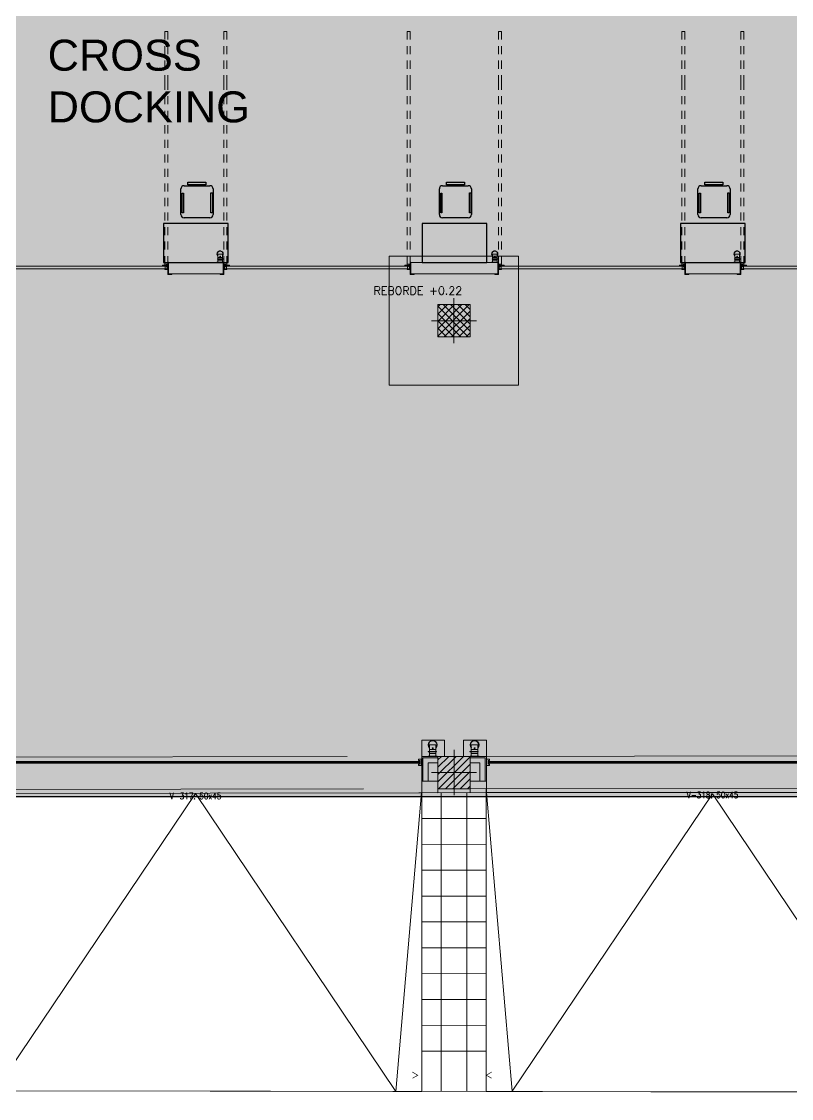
# Model space of a CAD drawing. Header units: millimetres. Extents: x 14 to 290, y 66 to 213.
# Drawn here: x 55.37 to 67.28, y 139.33 to 155.99 of the extents above; entities that cross this region are included whole.
import ezdxf
from ezdxf.enums import TextEntityAlignment as Align

# ---------------------------------------------------------------- set-up
doc = ezdxf.new("R2010")
doc.units = ezdxf.units.MM
doc.linetypes.add('HIDDEN', pattern=[9.525, 6.35, -3.175])
doc.linetypes.add('OCASA_TODAS_r08$0$HIDDEN', pattern=[0.375, 0.25, -0.125])
doc.layers.add('IRI-OCASA-Layout R 9$0$OCA_Mobiliario', color=252, linetype='Continuous')
for name, color, linetype, lineweight in [('OCASA_TODAS_r08$0$CARPINTERIA', 252, 'Continuous', 15), ('OCASA_TODAS_r08$0$CGC COLUMNAS', 252, 'Continuous', 20), ('OCASA_TODAS_r08$0$CGC COLUMNAS EJES', 252, 'Continuous', 20), ('OCASA_TODAS_r08$0$CGC COLUMNAS HATCH', 252, 'Continuous', 20), ('OCASA_TODAS_r08$0$CGC VIGAS', 252, 'HIDDEN', 15), ('OCASA_TODAS_r08$0$CGC VIGAS REF', 252, 'Continuous', 15), ('OCASA_TODAS_r08$0$MURO BLOQUE CEMENTO 18', 252, 'Continuous', 20), ('OCASA_TODAS_r08$0$MURO BLOQUE CEMENTO 6', 252, 'Continuous', 20), ('OCASA_TODAS_r08$0$MURO CERAMICO DE 8', 252, 'Continuous', 20), ('OCASA_TODAS_r08$0$PERFILES 80 X 50', 252, 'Continuous', 20), ('OCASA_TODAS_r08$0$Revision', 251, 'Continuous', 20), ('OCASA_TODAS_r08$0$REVOQUES', 251, 'Continuous', 15), ('OCASA_TODAS_r08$0$SOLADO CEMENTO ALISADO 0.10', 251, 'Continuous', 15), ('OCASA_TODAS_r08$0$VEREDA', 251, 'Continuous', 15)]:
    doc.layers.add(name, color=color, linetype=linetype, lineweight=lineweight)
doc.styles.add('IRI-OCASA-Layout R 9$0$Standard', font='arial.ttf')
doc.styles.add('OCASA_TODAS_r08$0$CYPETXT', font='romans__.ttf', dxfattribs={"height": 0.2})
doc.styles.add('OCASA_TODAS_r08$0$referencias', font='romans.shx', dxfattribs={"height": 0.18})

# ---------------------------------------------------------------- blocks, each defined once
blk = doc.blocks.new('OCASA_TODAS_r08$0$EJES_DE_LA_COLUMNA')
at = {"layer": 'OCASA_TODAS_r08$0$CGC COLUMNAS EJES'}
for p, q in [((0, -0.5), (0, 0.5)), ((-0.5, 0), (0.5, 0))]:
    blk.add_line(p, q, dxfattribs=at)
blk = doc.blocks.new('OCASA_TODAS_r08$0$Estructura PB para Arquitectura')
at = {"layer": 'OCASA_TODAS_r08$0$CGC COLUMNAS'}
for points in [[(1140.008157, 378.012974), (1140.508157, 378.012974), (1140.508157, 378.512974), (1140.008157, 378.512974), (1140.008157, 378.012974)], [(1140.009072, 371.019736), (1140.509072, 371.019736), (1140.509072, 371.519736), (1140.009072, 371.519736), (1140.009072, 371.019736)], [(1140.009072, 371.019736), (1140.509072, 371.019736), (1140.509072, 371.519736), (1140.009072, 371.519736), (1140.009072, 371.019736)]]:
    blk.add_lwpolyline(points, close=True, dxfattribs=at)
at = {"layer": 'OCASA_TODAS_r08$0$CGC COLUMNAS HATCH'}
for p, q in [((1140.008157, 378.025644, -0.000029), (1140.495487, 378.512974, -0.000029)), ((1140.008157, 378.251918, -0.000029), (1140.269213, 378.512974, -0.000029)), ((1140.008157, 378.365055, -0.000029), (1140.156076, 378.512974, -0.000029)), ((1140.008157, 378.478192, -0.000029), (1140.042939, 378.512974, -0.000029)), ((1140.008157, 378.138781, -0.000029), (1140.38235, 378.512974, -0.000029)), ((1140.508157, 378.098317, -0.000029), (1140.0935, 378.512974, -0.000029)), ((1140.508157, 378.211454, -0.000029), (1140.206637, 378.512974, -0.000029)), ((1140.508157, 378.324592, -0.000029), (1140.319774, 378.512974, -0.000029)), ((1140.508157, 378.437729, -0.000029), (1140.432911, 378.512974, -0.000029)), ((1140.480363, 378.012974, -0.000029), (1140.008157, 378.48518, -0.000029)), ((1140.367226, 378.012974, -0.000029), (1140.008157, 378.372043, -0.000029)), ((1140.108625, 378.012974, -0.000029), (1140.508157, 378.412507, -0.000029)), ((1140.254089, 378.012974, -0.000029), (1140.008157, 378.258906, -0.000029)), ((1140.221762, 378.012974, -0.000029), (1140.508157, 378.29937, -0.000029)), ((1140.334899, 378.012974, -0.000029), (1140.508157, 378.186233, -0.000029)), ((1140.140952, 378.012974, -0.000029), (1140.008157, 378.145769, -0.000029)), ((1140.027815, 378.012974, -0.000029), (1140.008157, 378.032632, -0.000029)), ((1140.448036, 378.012974, -0.000029), (1140.508157, 378.073096, -0.000029)), ((1140.009072, 371.125196, -0.000029), (1140.403611, 371.519736, -0.000029)), ((1140.009072, 371.351471, -0.000029), (1140.177337, 371.519736, -0.000029)), ((1140.009072, 371.464608, -0.000029), (1140.0642, 371.519736, -0.000029)), ((1140.009072, 371.238333, -0.000029), (1140.290474, 371.519736, -0.000029)), ((1140.016748, 371.019736, -0.000029), (1140.509072, 371.512059, -0.000029)), ((1140.129885, 371.019736, -0.000029), (1140.509072, 371.398922, -0.000029)), ((1140.243022, 371.019736, -0.000029), (1140.509072, 371.285785, -0.000029)), ((1140.356159, 371.019736, -0.000029), (1140.509072, 371.172648, -0.000029)), ((1140.469296, 371.019736, -0.000029), (1140.509072, 371.059511, -0.000029))]:
    blk.add_line(p, q, dxfattribs=at)
at = {"layer": 'OCASA_TODAS_r08$0$CGC VIGAS', "lineweight": 9}
for p, q in [((1139.258158, 379.262974, -0.000029), (1141.258158, 379.262974, -0.000029)), ((1139.258158, 377.262974, -0.000029), (1139.258158, 379.262974, -0.000029)), ((1132.258112, 371.504367, -0.000029), (1140.009072, 371.519256, -0.000029)), ((1140.258832, 371.519736, -0.000029), (1148.008332, 371.534622, -0.000029)), ((1132.508352, 371.004847, -0.000029), (1140.259312, 371.019736, -0.000029)), ((1140.509072, 371.020215, -0.000029), (1148.258572, 371.035101, -0.000029))]:
    blk.add_line(p, q, dxfattribs=at)
blk.add_lwpolyline([(1139.258158, 377.262974), (1141.258158, 377.262974), (1141.258158, 379.262974)], dxfattribs=at)
at = {"layer": 'OCASA_TODAS_r08$0$CGC COLUMNAS EJES', "xscale": 0.7, "yscale": 0.7}
for p in [(1140.258157, 378.262974, -0.000029), (1140.259072, 371.269736, -0.000029)]:
    blk.add_blockref('OCASA_TODAS_r08$0$EJES_DE_LA_COLUMNA', p, dxfattribs=at)
at = {"layer": 'OCASA_TODAS_r08$0$CGC VIGAS REF', "style": 'OCASA_TODAS_r08$0$CYPETXT', "width": 0.821201}
for s, p in [('V-317: 50x45', (1136.259394, 370.907052, -0.000029)), ('V-318: 50x45', (1144.259384, 370.922419, -0.000029))]:
    blk.add_text(s, height=0.1, rotation=0.110161, dxfattribs=at).set_placement(p, align=Align.MIDDLE_CENTER)
blk = doc.blocks.new('OCASA_TODAS_r08$0$porton 2 18_06_2014')
at = {"linetype": 'OCASA_TODAS_r08$0$HIDDEN', "ltscale": 0.5}
for points in [[(38.753875, 23.573316), (38.753875, 26.373316), (38.753875, 27.173316), (38.707121, 27.173316)], [(38.707121, 23.573316), (38.707121, 26.373316), (38.707121, 27.173316), (38.753875, 27.173316)], [(41.542621, 23.573316), (41.542621, 26.373316), (41.542621, 27.173316), (41.589375, 27.173316)], [(41.589375, 23.573316), (41.589375, 26.373316), (41.589375, 27.173316), (41.542621, 27.173316)], [(38.753875, 23.558332), (38.753875, 23.573316), (38.727121, 23.573316)], [(41.542621, 23.558332), (41.542621, 23.573316), (41.569375, 23.573316)]]:
    blk.add_lwpolyline(points, dxfattribs=at)
for points in [[(38.647062, 23.729569), (38.611632, 23.729569), (38.611632, 23.65619)], [(38.647062, 23.729569), (38.682492, 23.729569), (38.682492, 23.65619)], [(38.697003, 23.602433), (38.597003, 23.602433), (38.597003, 23.606266), (38.697121, 23.606266), (38.697121, 23.602433)], [(38.611632, 23.652185), (38.611632, 23.606266)], [(38.682492, 23.652185), (38.682492, 23.606266)], [(38.707121, 23.573316), (38.707121, 23.491008), (38.753875, 23.491008)], [(38.717121, 23.573316), (38.707121, 23.573316)], [(38.717121, 23.573316), (38.727121, 23.573316), (38.727121, 23.56588), (38.717121, 23.56588)], [(38.717121, 23.565538), (38.717121, 23.501008), (38.753875, 23.501008)], [(38.748248, 23.55467), (38.730151, 23.55467)], [(38.748248, 23.54467), (38.730151, 23.54467)], [(38.748248, 23.541008), (38.748248, 23.558332), (38.79103, 23.558332), (38.79103, 23.541008)], [(38.748248, 23.541008), (41.548248, 23.541008), (41.548248, 23.501008), (38.748248, 23.501008), (38.748248, 23.541008)], [(38.753875, 23.491008), (38.753875, 23.501008)], [(41.548248, 23.541008), (41.548248, 23.558332), (41.505467, 23.558332), (41.505467, 23.541008)], [(41.548248, 23.541008), (41.548248, 23.558332), (41.505467, 23.558332), (41.505467, 23.541008)], [(41.589375, 23.573316), (41.589375, 23.491008), (41.542621, 23.491008)], [(41.589375, 23.573316), (41.589375, 23.491008), (41.542621, 23.491008)], [(41.579375, 23.565538), (41.579375, 23.501008), (41.542621, 23.501008)], [(41.579375, 23.565538), (41.579375, 23.501008), (41.542621, 23.501008)], [(41.542621, 23.491008), (41.542621, 23.501008)], [(41.542621, 23.491008), (41.542621, 23.501008)], [(41.548248, 23.55467), (41.566345, 23.55467)], [(41.548248, 23.55467), (41.566345, 23.55467)], [(41.548248, 23.54467), (41.566345, 23.54467)], [(41.548248, 23.54467), (41.566345, 23.54467)], [(41.579375, 23.573316), (41.569375, 23.573316), (41.569375, 23.56588), (41.579375, 23.56588)], [(41.579375, 23.573316), (41.569375, 23.573316), (41.569375, 23.56588), (41.579375, 23.56588)], [(41.579375, 23.573316), (41.589375, 23.573316)], [(41.579375, 23.573316), (41.589375, 23.573316)]]:
    blk.add_lwpolyline(points)
for points in [[(38.611632, 23.729569), (38.682492, 23.729569), (38.682492, 23.678223), (38.611632, 23.678223)], [(38.611632, 23.606266), (38.682492, 23.606266), (38.682492, 23.634726), (38.611632, 23.634726)], [(38.730151, 23.533802), (38.717121, 23.533802), (38.717121, 23.565538), (38.730151, 23.565538)], [(41.566345, 23.533802), (41.579375, 23.533802), (41.579375, 23.565538), (41.566345, 23.565538)], [(41.566345, 23.533802), (41.579375, 23.533802), (41.579375, 23.565538), (41.566345, 23.565538)]]:
    blk.add_lwpolyline(points, close=True)
at = {"elevation": 0.000004}
blk.add_lwpolyline([(38.632316, 23.777048), (38.632316, 23.781893), (38.660956, 23.781893), (38.660956, 23.777304)], dxfattribs=at)
blk.add_lwpolyline([(38.606736, 23.65619), (38.698531, 23.65619), (38.698531, 23.652185), (38.606736, 23.652185)], close=True, dxfattribs=at)
blk.add_circle((38.647385, 23.691843, 0.000004), 0.005211)
for radius, start, end in [(0.049717, 315.449305, 224.550695), (0.044717, 322.40218, 217.59782)]:
    blk.add_arc((38.647062, 23.729569), radius, start, end)
at = {"layer": 'OCASA_TODAS_r08$0$PERFILES 80 X 50'}
for points in [[(38.647121, 23.422433), (38.647121, 23.412433), (38.707121, 23.412433), (38.707121, 23.602433), (38.697121, 23.602433), (38.697121, 23.422433), (38.647121, 23.422433)], [(41.649375, 23.422433), (41.649375, 23.412433), (41.589375, 23.412433), (41.589375, 23.602433), (41.599375, 23.602433), (41.599375, 23.422433), (41.649375, 23.422433)]]:
    blk.add_lwpolyline(points, dxfattribs=at)
blk = doc.blocks.new('OCASA_TODAS_r08$0$PORTONES 19_06_2014')
at = {"lineweight": 9}
for p, q in [((-196.502912, 555.716543, -0.000016), (-189.554131, 555.716543, -0.000015)), ((-196.502912, 555.701543, -0.000016), (-189.554131, 555.701543, -0.000015)), ((-196.502912, 555.686543, -0.000016), (-189.554131, 555.686543, -0.000015))]:
    blk.add_line(p, q, dxfattribs=at)
at = {"elevation": -0.000016}
for points in [[(-196.528521, 555.749484), (-196.478521, 555.749484), (-196.478521, 555.730479), (-196.502912, 555.730479), (-196.502912, 555.674751), (-196.478521, 555.674751), (-196.478521, 555.653602), (-196.528521, 555.653602), (-196.528521, 555.749484), (-196.478521, 555.749484)], [(-189.528521, 555.749484), (-189.578521, 555.749484), (-189.578521, 555.730479), (-189.554131, 555.730479), (-189.554131, 555.674751), (-189.578521, 555.674751), (-189.578521, 555.653602), (-189.528521, 555.653602), (-189.528521, 555.749484), (-189.578521, 555.749484)]]:
    blk.add_lwpolyline(points, dxfattribs=at)
blk = doc.blocks.new('IRI-OCASA-Layout R 9$0$OCA_SILLA')
at = {"linetype": 'Continuous'}
for p, q in [((0.0549, 0.05), (0.0549, 0.4483)), ((0.1049, 0.4983), (0.5023, 0.4983)), ((0.5523, 0.4483), (0.5523, 0.05)), ((0.5023, 0), (0.1049, 0))]:
    blk.add_line(p, q, dxfattribs=at)
for points in [[(0, 0.1087), (0, 0.3889), (0.0427, 0.3889), (0.0427, 0.1087)], [(0.1654, 0.4663), (0.1654, 0.4876), (0.4749, 0.4876), (0.4749, 0.4663)], [(0.1681, 0.0207), (0.1681, 0.0394), (0.4749, 0.0394), (0.4749, 0.0207)]]:
    blk.add_lwpolyline(points, close=True, dxfattribs=at)
for centre, start, end in [((0.1049, 0.4483), 90, 180), ((0.5023, 0.4483), 0, 90), ((0.1049, 0.05), 180, 270), ((0.5023, 0.05), 270, 0)]:
    blk.add_arc(centre, 0.05, start, end, dxfattribs=at)
blk = doc.blocks.new('IRI-OCASA-Layout R 9$0$OCA_mesa 1x0.60')
at = {"color": 253}
blk.add_lwpolyline([(0, 1), (-0.6, 1), (-0.6, 0), (0, 0)], close=True, dxfattribs=at)
blk.add_blockref('IRI-OCASA-Layout R 9$0$OCA_SILLA', (-1.240741, 0.266987), dxfattribs=at)

msp = doc.modelspace()

# ---------------------------------------------------------------- hatches: boundary and pattern name
at = {"true_color": 0xff38ff}
h = msp.add_hatch(color=6, dxfattribs=at)
h.dxf.hatch_style = 1
h.paths.add_polyline_path([(32.979, 168.621), (32.979, 163.898), (30.428, 163.898), (30.328, 163.898), (30.417, 149.692), (31.572, 149.692), (31.572, 149.692), (31.583, 144.001), (82.186, 144.001), (82.186, 148.079), (89.394, 148.091), (89.394, 167.26), (133.706, 167.26), (133.706, 176.182), (78.008, 176.182), (78.008, 171.449), (62.058, 171.472), (62.058, 168.253), (53.928, 168.253), (53.928, 171.452), (48.355, 171.452), (48.355, 169.7), (46.328, 169.7), (46.328, 168.621)])

# ---------------------------------------------------------------- linework, layer by layer
at = {"layer": 'Defpoints', "color": 6}
msp.add_lwpolyline([(32.979, 168.621), (32.979, 163.898), (30.428, 163.898), (30.328, 163.898), (30.417, 149.692), (31.572, 149.692), (31.572, 149.692), (31.583, 144.001), (82.186, 144.001), (82.186, 148.079), (89.394, 148.091), (89.394, 167.26), (133.706, 167.26)], dxfattribs=at)
at = {"layer": 'OCASA_TODAS_r08$0$CARPINTERIA'}
for points in [[(61.559, 144.87), (61.912, 144.87), (61.912, 144.619), (61.559, 144.619)], [(61.786, 144.696), (61.657, 144.696), (61.657, 144.69), (61.786, 144.69)], [(61.78, 144.799), (61.68, 144.799), (61.68, 144.727), (61.78, 144.727)], [(61.78, 144.626), (61.68, 144.626), (61.68, 144.666), (61.78, 144.666)]]:
    msp.add_lwpolyline(points, close=True, dxfattribs=at)
for points in [[(61.75, 144.866), (61.75, 144.873), (61.71, 144.873), (61.71, 144.866)], [(61.73, 144.799), (61.68, 144.799), (61.68, 144.696)], [(61.68, 144.69), (61.68, 144.626)], [(61.73, 144.799), (61.78, 144.799), (61.78, 144.696)], [(61.78, 144.69), (61.78, 144.626)], [(61.66, 144.62), (61.8, 144.62), (61.8, 144.626), (61.659, 144.626), (61.659, 144.62)]]:
    msp.add_lwpolyline(points, dxfattribs=at)
at = {"layer": 'OCASA_TODAS_r08$0$CARPINTERIA', "elevation": 0}
for points in [[(62.206, 144.87), (62.56, 144.87), (62.56, 144.619), (62.206, 144.619)], [(62.434, 144.696), (62.305, 144.696), (62.305, 144.69), (62.434, 144.69)], [(62.427, 144.799), (62.327, 144.799), (62.327, 144.727), (62.427, 144.727)], [(62.427, 144.625), (62.327, 144.625), (62.327, 144.665), (62.427, 144.665)]]:
    msp.add_lwpolyline(points, close=True, dxfattribs=at)
for points in [[(62.398, 144.866), (62.398, 144.872), (62.358, 144.872), (62.358, 144.866)], [(62.377, 144.799), (62.327, 144.799), (62.327, 144.696)], [(62.327, 144.69), (62.327, 144.625)], [(62.377, 144.799), (62.427, 144.799), (62.427, 144.696)], [(62.427, 144.69), (62.427, 144.625)], [(62.307, 144.62), (62.447, 144.62), (62.447, 144.625), (62.307, 144.625), (62.307, 144.62)]]:
    msp.add_lwpolyline(points, dxfattribs=at)
at = {"layer": 'OCASA_TODAS_r08$0$CARPINTERIA'}
for centre in [(61.729, 144.746), (62.377, 144.746, 0)]:
    msp.add_circle(centre, 0.00733, dxfattribs=at)
for centre, radius, start, end in [((61.73, 144.799), 0.0699, 315.4493, 224.5507), ((61.73, 144.799), 0.0629, 322.4022, 217.5978), ((62.377, 144.799, 0), 0.0699, 315.4493, 224.5507), ((62.377, 144.799, 0), 0.0629, 322.4022, 217.5978)]:
    msp.add_arc(centre, radius, start, end, dxfattribs=at)
at = {"layer": 'OCASA_TODAS_r08$0$MURO BLOQUE CEMENTO 18'}
for p, q in [((61.559, 144.238, 0), (61.559, 144.058, 0)), ((62.56, 144.24, 0), (62.56, 144.06, 0))]:
    msp.add_line(p, q, dxfattribs=at)
for points in [[(57.641, 152.267), (58.489, 152.267), (58.489, 152.087), (57.641, 152.087)], [(61.391, 152.267), (62.739, 152.267), (62.739, 152.087), (61.391, 152.087)], [(66.489, 152.267), (65.641, 152.267), (65.641, 152.087), (66.489, 152.087)]]:
    msp.add_lwpolyline(points, close=True, dxfattribs=at)
for points in [[(61.559, 144.238), (61.809, 144.238)], [(62.309, 144.24), (62.56, 144.24)], [(62.56, 144.06), (61.559, 144.058)]]:
    msp.add_lwpolyline(points, dxfattribs=at)
at = {"layer": 'OCASA_TODAS_r08$0$MURO BLOQUE CEMENTO 6'}
msp.add_lwpolyline([(61.809, 144.117), (62.309, 144.118), (62.309, 144.06), (61.809, 144.058), (61.809, 144.117)], dxfattribs=at)
at = {"layer": 'OCASA_TODAS_r08$0$MURO CERAMICO DE 8'}
for points in [[(61.809, 144.599), (61.579, 144.599), (61.579, 144.238)], [(61.809, 144.519), (61.659, 144.519), (61.659, 144.238)], [(62.309, 144.599), (62.54, 144.599), (62.54, 144.24)], [(62.309, 144.519), (62.46, 144.519), (62.46, 144.24)]]:
    msp.add_lwpolyline(points, dxfattribs=at)
at = {"layer": 'OCASA_TODAS_r08$0$Revision', "color": 253, "lineweight": 30}
msp.add_lwpolyline([(61.158, 139.686, 0, 0, 0), (61.499, 139.686, 0.01, 0.01, 0), (61.414, 139.736, 0.01, 0.01, 0), (61.499, 139.686, 0.01, 0.01, 0), (61.417, 139.64, 0.01, 0.01, 0), (61.499, 139.686, 0.01, 0.01, 0)], format="xyseb", dxfattribs=at)
at = {"layer": 'OCASA_TODAS_r08$0$Revision', "color": 253, "lineweight": 30, "elevation": -0.001}
msp.add_lwpolyline([(62.9, 139.686, 0, 0, 0), (62.559, 139.686, 0.01, 0.01, 0), (62.643, 139.736, 0.01, 0.01, 0), (62.559, 139.686, 0.01, 0.01, 0), (62.641, 139.64, 0.01, 0.01, 0), (62.559, 139.686, 0.01, 0.01, 0)], format="xyseb", dxfattribs=at)
at = {"layer": 'OCASA_TODAS_r08$0$REVOQUES'}
for points in [[(61.809, 144.619), (61.559, 144.619), (61.559, 144.238)], [(62.309, 144.619), (62.56, 144.619), (62.56, 144.24)]]:
    msp.add_lwpolyline(points, dxfattribs=at)
at = {"layer": 'OCASA_TODAS_r08$0$SOLADO CEMENTO ALISADO 0.10', "const_width": 0.0005}
msp.add_lwpolyline([(54.286, 151.611), (70.128, 151.612)], dxfattribs=at)
at = {"layer": 'OCASA_TODAS_r08$0$VEREDA'}
for p, q in [((54.559, 144.044, 0), (61.559, 144.058, 0)), ((54.958, 139.445), (58.058, 144.047, 0.008)), ((58.058, 144.047, 0.008), (61.158, 139.436)), ((61.158, 139.436), (61.558, 144.061, 0.008)), ((61.559, 144.058, 0), (61.559, 139.436, 0.017)), ((61.559, 144.058, 0), (61.559, 139.436, 0.017)), ((61.859, 144.059, 0), (61.859, 139.435, 0)), ((62.259, 144.059, 0), (62.259, 139.435, 0)), ((62.559, 139.434), (62.559, 144.119, -0.025)), ((62.959, 139.44, -0.025), (62.56, 144.06, 0)), ((62.56, 144.06, 0), (69.56, 144.06, 0)), ((62.959, 139.44, -0.025), (66.059, 144.043, 0)), ((66.059, 144.043, 0), (69.159, 139.425, -0.024)), ((23.349, 139.491), (137.105, 139.327)), ((61.559, 139.436, 0.017), (54.958, 139.445)), ((61.514, 139.436), (61.114, 139.436)), ((61.559, 139.436, 0.017), (61.158, 139.436)), ((62.559, 139.434), (69.559, 139.424, -0.025))]:
    msp.add_line(p, q, dxfattribs=at)
at = {"layer": 'OCASA_TODAS_r08$0$VEREDA', "elevation": 0}
for points in [[(61.514, 144.058), (62.714, 144.06)], [(61.559, 143.658), (62.559, 143.66)], [(61.559, 143.258), (62.559, 143.26)], [(61.559, 142.858), (62.559, 142.86)], [(61.559, 142.458), (62.559, 142.46)], [(61.559, 142.058), (62.559, 142.06)], [(61.559, 141.658), (62.559, 141.66)], [(61.559, 141.258), (62.559, 141.26)], [(61.559, 140.858), (62.559, 140.86)], [(61.559, 140.458), (62.559, 140.46)], [(61.559, 140.058), (62.559, 140.06)]]:
    msp.add_lwpolyline(points, dxfattribs=at)

# ---------------------------------------------------------------- block references
at = {"color": 31, "true_color": 0xfebd57}
msp.add_blockref('OCASA_TODAS_r08$0$Estructura PB para Arquitectura', (-1078.2, -226.899), dxfattribs=at)
at = {"layer": 'IRI-OCASA-Layout R 9$0$OCA_Mobiliario', "rotation": 270}
for p in [(57.565, 152.267), (61.565, 152.267), (65.565, 152.267)]:
    msp.add_blockref('IRI-OCASA-Layout R 9$0$OCA_mesa 1x0.60', p, dxfattribs=at)
at = {"layer": 'OCASA_TODAS_r08$0$CARPINTERIA'}
for name, p in [('OCASA_TODAS_r08$0$porton 2 18_06_2014', (16.042, 128.665, 0)), ('OCASA_TODAS_r08$0$porton 2 18_06_2014', (19.792, 128.665, 0)), ('OCASA_TODAS_r08$0$porton 2 18_06_2014', (24.042, 128.665, 0)), ('OCASA_TODAS_r08$0$porton 2 18_06_2014', (27.792, 128.665, 0)), ('OCASA_TODAS_r08$0$PORTONES 19_06_2014', (251.087, -411.173))]:
    msp.add_blockref(name, p, dxfattribs=at)
at = {"layer": 'OCASA_TODAS_r08$0$CARPINTERIA', "xscale": -1}
msp.add_blockref('OCASA_TODAS_r08$0$PORTONES 19_06_2014', (-126.969, -411.173, 0), dxfattribs=at)

# ---------------------------------------------------------------- texts
at = {"color": 7, "insert": (55.771, 154.426, 0), "char_height": 0.48, "attachment_point": 7, "style": 'IRI-OCASA-Layout R 9$0$Standard'}
msp.add_mtext_dynamic_manual_height_columns('CROSS DOCKING', width=2.95875, gutter_width=12.5, heights=[0], dxfattribs=at)
at = {"layer": 'OCASA_TODAS_r08$0$VEREDA', "insert": (61.5, 151.829), "char_height": 0.125, "width": 3.63482, "attachment_point": 5, "style": 'OCASA_TODAS_r08$0$referencias'}
msp.add_mtext('REBORDE +0.22', dxfattribs=at)

doc.saveas('drawing.dxf')
